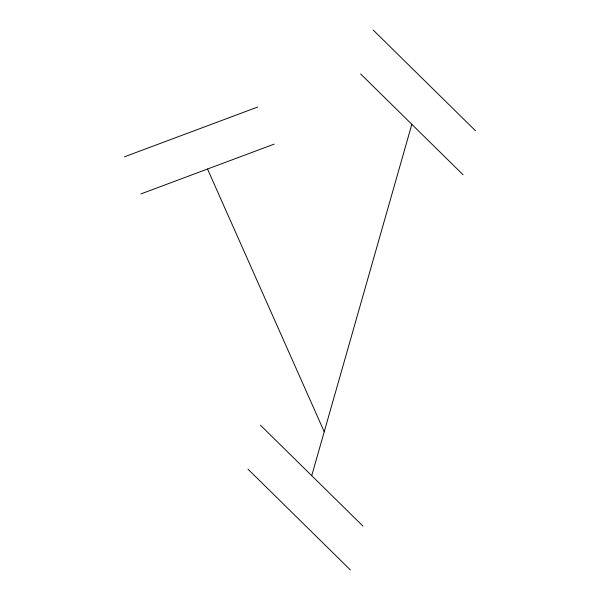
<?xml version="1.0" encoding="UTF-8"?>
<svg xmlns="http://www.w3.org/2000/svg" width="600" height="600" viewBox="0 0 600 600"><rect width="100%" height="100%" fill="white"/><g stroke="black" fill="none" stroke-linecap="round" stroke-linejoin="round"><path stroke-width="0.9" d="M311.722 475.665L411.832 124.335M124.425 156.825L257.632 107.047M140.91 193.913L274.11 144.142M373.125 30L475.575 130.837M360.608 73.912L463.058 174.757M260.498 425.25L362.947 526.088M247.987 469.162L350.438 570M207.51 169.028L324.24 431.752"/></g></svg>
